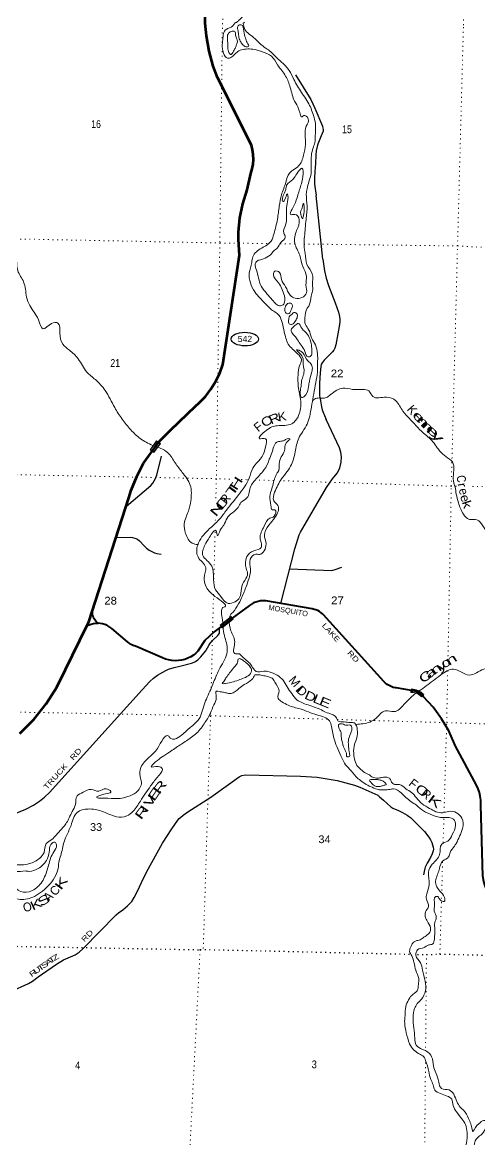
# Model space of a CAD drawing. Header units: feet. Extents: x -489137 to -242534, y 368785 to 558127.
# Drawn here: x -285051 to -274691, y 482022 to 507338 of the extents above; entities that cross this region are included whole.
import ezdxf
from ezdxf.enums import TextEntityAlignment as Align

# ---------------------------------------------------------------- set-up
doc = ezdxf.new("R2010")
doc.units = ezdxf.units.FT
doc.header["$LTSCALE"] = 70
doc.header["$PDMODE"] = 32
doc.header["$PDSIZE"] = 35
doc.linetypes.add('DOTTED', pattern=[1.5, 0.3, -1.2])
for name, color, linetype, lineweight in [('17', 7, 'Continuous', 25), ('23', 7, 'Continuous', 70), ('26', 7, 'Continuous', 40), ('27', 7, 'Continuous', 13), ('29', 7, 'Continuous', 25), ('39', 7, 'Continuous', 13), ('59', 7, 'Continuous', 13), ('6', 7, 'DOTTED', 25), ('61', 7, 'Continuous', 13), ('7', 7, 'DOTTED', 13)]:
    doc.layers.add(name, color=color, linetype=linetype, lineweight=lineweight)
doc.layers.add('30', color=7, linetype='Continuous')
doc.layers.add('41', color=7, linetype='Continuous')

msp = doc.modelspace()

# ---------------------------------------------------------------- linework, layer by layer
at = {"layer": '17'}
msp.add_ellipse((-280011.22, 500162.56), major_axis=(-309.24, 1), ratio=0.500121, dxfattribs=at)
at = {"layer": '23'}
for points in [[(-280907.1, 507320.19), (-280917.88, 508950.2)], [(-283587.64, 493662.95), (-283543.53, 493752.9), (-282635.95, 496564.26), (-282582.52, 496740.67), (-282460.11, 497051.3), (-282305.91, 497347.43), (-281965.38, 497820.46), (-281920.85, 497870.64), (-281683.95, 498105.91), (-281130.37, 498640.33), (-281048.11, 498713.98), (-280905.11, 498864.3), (-280778.61, 499028.75), (-280670, 499205.52), (-280580.45, 499392.67), (-280510.96, 499588.16), (-280132.34, 502062.88), (-280154.69, 502419.5), (-280151.93, 502584.31), (-280120.8, 502909.19), (-280055.88, 503229.04), (-279957.88, 503540.35), (-279872.71, 503914.89), (-279872.6, 503915.23), (-279843.03, 504018.97), (-279824.48, 504125.24), (-279817.13, 504232.86), (-279821.07, 504340.67), (-279836.26, 504447.47), (-279862.53, 504552.09), (-280628.63, 506086.26), (-280727.32, 506344.76), (-280821.86, 506684.69), (-280880.35, 507032.63), (-280907.1, 507320.19)], [(-285108.35, 491222.87), (-284793.1, 491543.7), (-284513.12, 491895.72), (-284271.47, 492275.08), (-284070.79, 492677.62), (-283587.64, 493662.95)]]:
    msp.add_lwpolyline(points, dxfattribs=at)
at = {"layer": '26'}
for points in [[(-275979.1, 492080.57), (-276039.91, 492132.27), (-276067.27, 492148.93), (-276095.83, 492163.62), (-276130.33, 492175.92), (-276160.87, 492184.25), (-276236.62, 492198.54), (-276585.49, 492256.57), (-276600.06, 492259.09), (-276648.93, 492271), (-276696.29, 492287.95), (-276741.62, 492309.77), (-276784.43, 492336.19), (-276824.23, 492366.95), (-276860.6, 492401.7), (-278228.56, 493911.49), (-278249.3, 493932.85), (-278282.75, 493961.74), (-278319.04, 493986.98), (-278357.77, 494008.29), (-278398.51, 494025.43), (-278440.82, 494038.22), (-278484.24, 494046.51), (-279535.18, 494229.02), (-279550.15, 494230.52), (-279604.11, 494232.27), (-279657.96, 494228.37), (-279711.11, 494218.86), (-279762.97, 494203.85), (-279812.98, 494183.5), (-279860.59, 494158.04), (-279905.28, 494127.73), (-280294.64, 493838.47)], [(-283335.47, 493724.26), (-283357.82, 493742.42), (-283358.99, 493743.37), (-283382.79, 493767.25), (-283403.96, 493793.48), (-283422.27, 493821.79), (-283437.53, 493851.85), (-283449.56, 493883.34), (-283458.23, 493915.92), (-283463.45, 493949.23), (-283465.16, 493982.89), (-283465.09, 493989.28)], [(-283587.64, 493662.95), (-283558.9, 493676.65), (-283537.29, 493686.95), (-283488.61, 493704.17), (-283438.4, 493716.21), (-283387.21, 493722.94), (-283335.59, 493724.27), (-283335.47, 493724.26)], [(-280294.64, 493838.47), (-280585.54, 493622.35), (-280707.23, 493525.39), (-280915.44, 493329.98), (-281074.44, 493088.56), (-281117, 493047.97), (-281174.89, 493002.34), (-281237.22, 492963), (-281303.33, 492930.4), (-281372.49, 492904.89), (-281443.93, 492886.74), (-281516.87, 492876.17), (-281590.53, 492873.27), (-281664.08, 492878.09), (-281736.72, 492890.57), (-281807.67, 492910.58), (-281876.13, 492937.89), (-282490.78, 493201.01), (-282515.96, 493211.79), (-282540.78, 493221.05), (-282569.03, 493233.12), (-282604.51, 493252.9), (-282637.73, 493276.29), (-282668.33, 493303.01), (-283023.43, 493602.06), (-283048.23, 493622.42), (-283090.78, 493651.68), (-283136.15, 493676.33), (-283183.85, 493696.1), (-283233.35, 493710.78), (-283284.12, 493720.21), (-283335.47, 493724.26)], [(-273711.41, 485717.52), (-273776.76, 485824.55), (-273939.99, 486117.44), (-274529.84, 487670.07), (-274531.95, 487675.37), (-274585.18, 487833.24), (-274621.61, 487995.81), (-274664.58, 489601.41), (-274663.14, 489630.09), (-274664.85, 489717.83), (-274675.72, 489804.9), (-274695.64, 489890.36), (-274724.37, 489973.27), (-274761.62, 490052.72), (-275242.84, 490949.41), (-275258.66, 490990.84), (-275390.99, 491283.67), (-275553.19, 491561.06), (-275743.51, 491819.98), (-275959.84, 492057.58), (-275979.1, 492080.57)]]:
    msp.add_lwpolyline(points, dxfattribs=at)
at = {"layer": '29'}
for p, q in [((-278246.59, 501975.68), (-278395.12, 503416.83)), ((-277863.09, 497697.74), (-278164.86, 498336.86)), ((-278750.54, 495788.44), (-278160.13, 496795.58)), ((-279194.08, 494170.23), (-278878.3, 495406.73)), ((-278995.43, 494956.58), (-278042.35, 494919.24)), ((-284436.16, 489890.99), (-282338.97, 492213.32)), ((-288103.18, 488227.78), (-284974.19, 489510.02))]:
    msp.add_line(p, q, dxfattribs=at)
for points in [[(-278860.88, 506145.28), (-278517.94, 505593.65), (-278421.44, 505391.77), (-278254.76, 504988), (-278241.6, 504944.12), (-278237.21, 504909), (-278239.41, 504876.09), (-278281.08, 504764.18), (-278360.03, 504575.46), (-278373.19, 504527.18), (-278392.94, 504430.64), (-278403.9, 504338.47), (-278408.28, 504136.58), (-278425.83, 503956.65), (-278434.61, 503809.64), (-278434.6, 503732.82), (-278432.41, 503673.59), (-278395.12, 503416.83)], [(-278246.59, 501975.68), (-278202.13, 501705.23), (-278167.04, 501538.47), (-278114.4, 501376.08), (-277965.26, 500981.09), (-277890.69, 500770.43), (-277866.57, 500673.89), (-277859.99, 500603.66), (-277862.19, 500548.82), (-277873.15, 500450.05), (-277952.1, 500033.12), (-277974.04, 499956.33), (-277993.78, 499912.44), (-278026.67, 499870.73), (-278158.26, 499734.68), (-278210.9, 499682.02)], [(-278210.9, 499682.02), (-278256.97, 499627.16), (-278278.9, 499587.66), (-278292.06, 499543.77), (-278305.22, 499398.94), (-278322.77, 499164.15), (-278322.77, 499028.09), (-278316.19, 498874.49), (-278307.41, 498815.24), (-278298.64, 498760.38), (-278271.22, 498623.23), (-278255.87, 498560.69), (-278241.62, 498519), (-278164.86, 498336.86)], [(-282692.62, 496379.32), (-282141.18, 496841.38), (-282092.93, 496896.24), (-282062.22, 496946.71), (-282031.51, 497003.77), (-282003, 497078.38), (-281895.53, 497510.68)], [(-278160.13, 496795.58), (-278026.68, 496995), (-277921.4, 497126.66), (-277881.93, 497192.49), (-277855.61, 497245.16), (-277824.9, 497372.43), (-277820.51, 497490.93), (-277833.67, 497596.26), (-277863.09, 497697.74)], [(-278878.3, 495406.73), (-278807.46, 495625.68), (-278776.76, 495726.62), (-278750.54, 495788.44)], [(-282929.44, 495663.12), (-282608.35, 495671.76), (-282555.71, 495667.37), (-282503.07, 495652.01), (-282439.47, 495625.68), (-282395.6, 495590.57), (-282290.33, 495474.26), (-282235.49, 495423.79), (-282174.08, 495382.1), (-282101.71, 495342.6), (-282053.46, 495320.65), (-282003.01, 495305.29), (-281908.7, 495292.13)], [(-278042.35, 494919.24), (-277960.87, 494941.03), (-277816.12, 494993.69)], [(-282338.97, 492213.32), (-282162.02, 492400.98), (-282076.48, 492479.98), (-281990.95, 492543.61), (-281870.32, 492616.03), (-281797.94, 492655.53), (-281743.11, 492679.67), (-281613.71, 492721.36), (-281486.5, 492754.28), (-281218.92, 492817.92), (-281161.89, 492837.67), (-281124.61, 492853.03), (-281078.55, 492892.53), (-281008.37, 492962.75), (-280938.18, 493043.94), (-280896.5, 493094.41), (-280883.34, 493116.35), (-280828.52, 493219.5), (-280804.38, 493258.99), (-280780.25, 493289.71), (-280745.18, 493329.22), (-280624.55, 493445.52), (-280596.02, 493478.43), (-280586.15, 493500.38), (-280582.86, 493522.32), (-280585.32, 493623.11)], [(-281303.27, 489447.07), (-280782.44, 489781.87), (-280142.17, 490241.92), (-280076.23, 490272.53), (-279993.02, 490285.81), (-278750.67, 490260.14)], [(-278750.67, 490260.14), (-278374.34, 490233.14), (-278102.37, 490193.64), (-277922.52, 490158.53), (-277523.33, 490053.19), (-277402.7, 490009.3), (-277268.9, 489947.85), (-277001.31, 489824.96), (-276957.45, 489792.04), (-276869.71, 489715.24), (-276703.02, 489561.62), (-276661.35, 489533.09), (-276531.94, 489482.62), (-276439.82, 489438.72), (-276330.15, 489375.08), (-276299.44, 489353.14), (-276259.96, 489320.22), (-275944.12, 489004.22), (-275838.85, 488872.55), (-275801.56, 488813.3), (-275773.04, 488754.04), (-275742.34, 488648.71), (-275737.95, 488602.62), (-275742.34, 488569.7), (-275764.27, 488497.29), (-275803.75, 488411.7), (-275878.32, 488284.42)], [(-284974.19, 489510.02), (-284800.5, 489603.08), (-284660.13, 489693.05), (-284546.08, 489783.03), (-284436.16, 489890.99)], [(-282442.99, 487652.4), (-282348.68, 487852.09), (-282239.01, 488080.32), (-281879.31, 488738.68), (-281664.36, 489063.46), (-281528.37, 489260.97), (-281497.65, 489296.08), (-281469.14, 489322.42), (-281405.54, 489375.08), (-281303.27, 489447.07)], [(-275878.32, 488284.42), (-275922.19, 488196.64), (-275933.16, 488163.72), (-275946.32, 488100.08), (-275959.48, 488021.08)], [(-285311.88, 485378.88), (-284908.3, 485563.22), (-284820.57, 485615.89), (-284688.97, 485712.45), (-284276.62, 486002.12), (-284118.7, 486098.68), (-283855.5, 486212.8), (-283763.38, 486269.86), (-283674.94, 486351.8), (-282925.52, 487116.94), (-282870.69, 487160.83), (-282776.38, 487231.05), (-282668.9, 487323.22), (-282631.62, 487358.34), (-282572.4, 487421.98), (-282519.76, 487507.56), (-282442.99, 487652.4)]]:
    msp.add_lwpolyline(points, dxfattribs=at)
at = {"layer": '39'}
for points in [[(-280196.31, 507338.27), (-280151.25, 507377.99), (-280056.46, 507475.85), (-280028.59, 507517.38), (-279959.96, 507676.92), (-279897.69, 507828.58), (-279858.24, 507910.19), (-279746.24, 507979.09), (-279654.34, 508052.76), (-279596.58, 508135.75), (-279526.38, 508226.39), (-279437.49, 508385.2), (-279430.52, 508465.95), (-279518.51, 508388.09), (-279654.04, 508285.6), (-279686.8, 508333.34), (-279561.94, 508533.39), (-279428.18, 508755.41), (-279415.6, 508935.16), (-279470.71, 508981.67), (-279542.44, 509073.32), (-279603.53, 509178.76), (-279615.81, 509231.84), (-279669.31, 509322.83), (-279821.11, 509443.65), (-279898.77, 509539.56), (-279993.67, 509775.79), (-280047.63, 510022.71), (-280038.62, 510328.13), (-279995.06, 510579.68), (-279911.87, 510805.51), (-279714.51, 511047.53), (-279565.01, 511200.14), (-279390.76, 511364.01), (-279174.04, 511524.35), (-279052.77, 511625.32), (-278968.75, 511705.34), (-278908.97, 511788.25), (-278845.92, 511905.47), (-278776.6, 511971.84), (-278707.22, 511983.55), (-278717.37, 511927.21), (-278772.73, 511854.27), (-278838.52, 511773.6), (-278827.97, 511728.68), (-278729.49, 511816.28), (-278600.82, 511953.43), (-278471.3, 512058.16), (-278356.24, 512155.3), (-278228.03, 512223.63), (-278128.25, 512290.94), (-278157.54, 512322.35), (-278337.99, 512436.09), (-278437.78, 512536.84), (-278504.83, 512589.85), (-278582.72, 512622.99), (-278625.62, 512614.4), (-278610.7, 512690.81), (-278554.38, 512790.04), (-278507.74, 512958.46), (-278483.37, 513127.67), (-278429.65, 513267.49), (-278356.77, 513376.26), (-278305.05, 513572.85), (-278247.15, 513659.88), (-278153.02, 513682.85), (-278056.22, 513723.94), (-277981.11, 513782.01), (-277901.13, 513918.87), (-277922.64, 514053.27), (-277958.86, 514117.33), (-277968.8, 514235.12), (-277858.02, 514551.09), (-277699.51, 514784.37), (-277460.48, 515057.3), (-277293.33, 515193.08), (-277144.13, 515280.91), (-277001.02, 515368.95), (-276851.24, 515472.95), (-276722.08, 515567.57), (-276622.74, 515622.75), (-276600.28, 515514.63), (-276491.26, 515500.63), (-276361.69, 515550.68), (-276277.31, 515640.81), (-276223.64, 515835.31), (-276205.35, 516004.74), (-276174.94, 516285.1), (-276165.91, 516479.15), (-276169.04, 516616.95), (-276133.51, 516870.81), (-276052.72, 517029.91), (-275954.44, 517168.15), (-275844.88, 517281.68), (-275810.84, 517381.71), (-275749.6, 517505.06), (-275673.89, 517636)], [(-292600.09, 507472.28), (-292800.05, 507245.09), (-292936.6, 507013.3), (-293123.56, 506786.65), (-293279.74, 506399.48), (-293499.76, 506050.1), (-293558.42, 505776.16), (-293600.01, 505633.39), (-293218.92, 505321.64), (-292933.42, 505254.78), (-292641.53, 505293.01), (-292261.92, 505276.73), (-291685.86, 505369.53), (-291052.22, 505325.52), (-290649.87, 505241.97), (-290396.93, 505345.79), (-290121.91, 505171.91), (-289895.6, 504897.9), (-289532.94, 504756.53), (-289112.37, 504583.55), (-288575.16, 504474.84), (-288104.5, 504644.79), (-287707.12, 504609.91), (-287213.99, 504609.4), (-286552.13, 504742.85), (-286277.15, 504566.94), (-286044.64, 504298.87), (-285789.22, 503880.56), (-285834.28, 503582.05), (-285830.91, 503280.47), (-285700.63, 502959.97), (-285538.92, 502689.37), (-285437.65, 502337.12), (-285233.87, 502140.49), (-285154.46, 501713.83), (-285020.76, 501455.98), (-284953.61, 501114.58), (-284883.15, 500920.83), (-284688.23, 500598.93), (-284579.62, 500394.23), (-284388.9, 500517.6), (-284243.23, 500524.58), (-284197.74, 500298.99), (-284134.65, 500046.71), (-283986.12, 499909.95), (-283786.33, 499715.43), (-283588.89, 499415.74), (-283396.69, 499243.64), (-283173.84, 498996.01), (-282958.09, 498610.93), (-282792.12, 498350.37), (-282593.46, 498105.28), (-282381.55, 497910.5), (-282096.15, 497748.54), (-282089.55, 497745.42)], [(-280196.31, 507338.27), (-280207.79, 507334.68), (-280216.49, 507331.91), (-280226.77, 507327.95), (-280239.43, 507321.23), (-280244.57, 507315.3), (-280246.15, 507312.14)], [(-280019.01, 507339.85), (-280026.69, 507332.7), (-280035, 507328.35), (-280041.72, 507324), (-280046.46, 507318.46), (-280046.78, 507309.86)], [(-280518.77, 494078.23), (-280463.82, 494095.25), (-280686.9, 494332.77), (-280903.56, 494586.34), (-280934.34, 494746.86), (-280896.64, 494986.85), (-281071.2, 495225.34), (-281077.31, 495494.61), (-280843.38, 495833.56), (-280620.47, 496041.23), (-280460.45, 496238.11), (-280154.59, 496630.15), (-279911.64, 497011.41), (-279829.72, 497240.33), (-279615.69, 497502.82), (-279544.2, 497717.8), (-279542.06, 497903.92), (-279679.47, 497904.86), (-279529.83, 498089.82), (-279274.78, 498197.64), (-278944.33, 498243.13), (-278792.62, 498430.07), (-278744.94, 498754.83), (-278800.12, 499089.91), (-278804.3, 499355.08), (-278773.52, 499556.77), (-278728.12, 499689.35), (-278813.98, 499826.77), (-279025.3, 500047.85), (-279116.13, 500325.01), (-279165.93, 500538.55), (-279237.11, 500699.95), (-279429.9, 500845.75), (-279548.44, 500967.7), (-279785.08, 501231.81), (-279908.92, 501659.42), (-279855.16, 501895.02), (-279829.95, 502028.03), (-279627.51, 502224), (-279413.76, 502383.29), (-279353.63, 502541.86), (-279271.35, 502878.01), (-279230.37, 503174.59), (-279180.23, 503428.48), (-279078.79, 503717.68), (-279001.55, 503918.37), (-278921.09, 503991.5), (-278791.66, 504085.84), (-278681.19, 504326.29), (-278639.36, 504570.23), (-278644.63, 504786.86), (-278618.03, 504982.57), (-278573.75, 505155.64), (-278677.3, 505224.65), (-278708.28, 505194.97), (-278783.45, 505358.47), (-278882.24, 505550.81), (-278982.35, 505864.6), (-279085.84, 506117.75), (-279268.02, 506376.64), (-279405.18, 506569.81), (-279631.15, 506677.88), (-279830.11, 506728.71), (-279977.53, 506733.92), (-280119.61, 506706.63), (-280306.92, 506554.85), (-280402.59, 506524.54), (-280497.03, 506639.89), (-280521.02, 506832.65), (-280505.51, 506984.08), (-280497.24, 507083.05), (-280434.47, 507178.83), (-280287.35, 507250.53), (-280246.15, 507312.14)], [(-280194.73, 506963.21), (-280177.68, 506912.26), (-280197.57, 506835.79), (-280223.35, 506767.55), (-280267.67, 506683.51), (-280336, 506610.12), (-280369.44, 506651.31), (-280397.22, 506765.22), (-280398.68, 506880.6), (-280404.96, 506961.67), (-280390.4, 507070.63), (-280316.27, 507131.76), (-280239.51, 507130.11), (-280219.14, 507046.7), (-280192.72, 506962.28)], [(-280046.78, 507309.86), (-280032.72, 507249.09), (-279994.44, 507153.15), (-279883.57, 507049.59), (-279746.67, 506935.34), (-279552.45, 506763.2), (-279452.88, 506696.3), (-279334.16, 506582.45), (-279169.79, 506431.18), (-279008.11, 506249.63), (-278899.28, 506040.68), (-278727, 505750.17), (-278542.78, 505456.48), (-278483.31, 505313.55), (-278406.55, 504949.69), (-278414.52, 504773.81), (-278426.26, 504610.16), (-278465.29, 504491.61), (-278503.37, 504324.48), (-278509.55, 504138.44), (-278510.43, 503917.9), (-278557.14, 503726.67), (-278601.11, 503567.76), (-278617.96, 503446.71), (-278599.77, 503175.16), (-278624.82, 502868.12), (-278657.68, 502482.33), (-278668.26, 502280.21), (-278641.93, 502101.57), (-278603, 501853.86), (-278484.51, 501638.83), (-278475.83, 501393.8), (-278477.02, 501250.15), (-278509.99, 501131.47), (-278552.93, 500928.02), (-278596.89, 500860.17), (-278650.38, 500636.71), (-278639.4, 500494.82), (-278559.42, 500365.62), (-278498.71, 500188.26), (-278413.3, 500030.61), (-278363.31, 499825.15), (-278360.82, 499665.24), (-278366.51, 499410.39), (-278404.03, 499178.5), (-278448.23, 498918.41), (-278491.81, 498686.65), (-278531.21, 498460.86), (-278581.69, 498281.85), (-278670.42, 498109.74), (-278768.93, 497952), (-278862.66, 497646.45), (-278952.8, 497320.58), (-279051.31, 497162.84), (-279176.36, 496993.54), (-279334.73, 496689.37), (-279355.14, 496499.6), (-279262.49, 496394.4), (-279329.33, 496116.59), (-279464.52, 495945.48), (-279568.56, 495721.09), (-279530.61, 495519.94), (-279679.41, 495282.35), (-279764.21, 495286.2), (-279888.04, 495171.51), (-279885.01, 494944.8), (-279915.79, 494743.11), (-279987.15, 494534.2), (-280098.29, 494263.42), (-280153.17, 494159.38), (-280284.72, 493969.98), (-280353.68, 493876.73), (-280364.65, 493805.41)], [(-280148.69, 507023.55), (-280154.12, 507092.86), (-280174.04, 507196.49), (-280160.48, 507260.95), (-280095.34, 507281.8), (-280033.85, 507138.83), (-279996.88, 506984.24), (-279954.79, 506878.11), (-279926.43, 506790.49), (-279985.19, 506783.66), (-280060.78, 506837.9), (-280115.68, 506913.96), (-280148.78, 507023.86)], [(-279035.12, 503684.14), (-278894.76, 503812.86), (-278806.98, 503942.5), (-278716.06, 504031.6), (-278694.09, 503838.89), (-278771.25, 503551.19), (-278845.45, 503305.92), (-278938.8, 503107.6), (-278973.97, 502980.87), (-278874.8, 502986.83), (-278778.48, 502865.36), (-278836.42, 502623.79), (-278879.24, 502335.35), (-278766.11, 502061.75), (-278697.05, 501805.3), (-278613, 501586.97), (-278625.55, 501386.91), (-278611.3, 501210.55), (-278716.81, 501101.53), (-278868.72, 501086.6), (-278986.37, 501157.93), (-279087.22, 501348.3), (-279180.62, 501510.17), (-279225.53, 501671), (-279329.99, 501699.55), (-279361.92, 501627.4), (-279246.93, 501436.73), (-279171.17, 501299.52), (-279114.14, 501138.43), (-279130.37, 500954.64), (-279200, 500913.64), (-279388.93, 501051.27), (-279509.18, 501187.42), (-279640.64, 501364.27), (-279747.84, 501722.73), (-279774.98, 501864.96), (-279745.48, 501918.96), (-279682.09, 501951.99), (-279590.55, 501978.35), (-279437.01, 502066.1), (-279353.99, 502163.46)], [(-279163.6, 503306.08), (-279156.29, 503354.32), (-279141.47, 503411.49), (-279109.7, 503478.19), (-279085.35, 503548.07), (-279073.71, 503606.3), (-279063.12, 503649.71), (-279035.12, 503684.14)], [(-279355.3, 502160.08), (-279279.87, 502224.59), (-279188, 502356.17), (-279094.44, 502473.54), (-279126.88, 502559.23), (-279079.58, 502776.75), (-279065.15, 502970.7), (-279060.31, 503187.11), (-279031.83, 503376.71), (-279046.27, 503453.92), (-279145.24, 503275.96), (-279163.6, 503306.08)], [(-278750.4, 503036.76), (-278728.85, 503097), (-278709.72, 503139.08), (-278681.33, 503233.58), (-278664.96, 503152.28), (-278672.2, 503008.77), (-278688.11, 502930.19), (-278705.17, 502890.09), (-278733.98, 502957.49), (-278751.05, 503035.44)], [(-279096.44, 500880.18), (-279041.21, 500964.85), (-278986.35, 500977.84), (-278934.64, 500940.3), (-278946.5, 500861.64), (-278974.39, 500789.39), (-279009.86, 500739.57), (-279074.28, 500751.07), (-279103, 500822.52), (-279095.58, 500883.06)], [(-278941.45, 500725.95), (-278881.96, 500765.14), (-278828.19, 500729.58), (-278828.06, 500644.59), (-278878.67, 500550.57), (-278954.77, 500491.51), (-279014.69, 500523.15), (-279016.79, 500610.21), (-279007.49, 500664.64), (-278972.29, 500702.33), (-278941.45, 500725.95)], [(-278905.48, 500435.81), (-278897.04, 500451.81), (-278874.37, 500471.56), (-278800.6, 500516.51), (-278722.19, 500407.57), (-278647.14, 500329.06), (-278551.05, 500197.48), (-278502.41, 500022.41), (-278493.67, 499870.46), (-278513.89, 499779.83), (-278579.03, 499758.98), (-278653.04, 499884.01), (-278732.84, 500021.31), (-278818.97, 500146.6), (-278879.79, 500228.85), (-278948.77, 500307.23), (-278959.31, 500378.29), (-278941.28, 500410.92), (-278904.73, 500436.8)], [(-278529.44, 499626.38), (-278483.03, 499532.3), (-278495.66, 499419.25), (-278546.96, 499203.84), (-278567.76, 499086.92), (-278626.46, 498902.02), (-278722.94, 498835.3), (-278754.34, 498967.51), (-278737.45, 499090.58), (-278715.74, 499247.95), (-278676.63, 499370.54), (-278673.74, 499499.98), (-278691.68, 499601.55), (-278701.71, 499753.51), (-278829.86, 499920.65), (-278761.85, 499898.5), (-278698.29, 499848.56), (-278581.1, 499665.94), (-278524.82, 499621.19)], [(-278478.39, 498764.01), (-278381.67, 498821.87), (-278266.43, 498823.43), (-278165.11, 498835.41), (-278066.57, 498904.11), (-277922.85, 499004.22), (-277788.53, 499045.84), (-277574.81, 499023.02), (-277334.37, 499019.86), (-277201.72, 498986.65), (-277109.53, 498861.22), (-276804.67, 498846.56), (-276592.3, 498763.06), (-276429.86, 498524.83), (-276279.95, 498359.71), (-276090.49, 498155.3), (-275926.16, 498002.01), (-275805.23, 497896.2), (-275598.9, 497632.74), (-275458.41, 497498.18), (-275309.52, 497377.61), (-275275.42, 497184.64), (-275289.81, 496992.71), (-275249.48, 496807.7), (-275220.68, 496649.24), (-275170.52, 496451.88), (-275059, 496196.53), (-274924.25, 496076.26), (-274752.72, 496064.47), (-274604.68, 495905.46), (-274456.16, 495768.71), (-274329.16, 495753.83), (-274238.96, 495539.41), (-274136.45, 495332.82), (-274065.72, 495151.2), (-273968.1, 494997.33), (-273889.15, 494912.67), (-273751.93, 494812.58), (-273674.41, 494754.25), (-273601.26, 494656.81)], [(-282094.98, 497747.98), (-281760.16, 497589.53), (-281587.53, 497355.12), (-281426.62, 497139.18), (-281249.07, 496854.08), (-281234.8, 496497.63), (-281286.45, 496266.04), (-281381.79, 495978.73), (-281352.37, 495757.53), (-281205.65, 495539.87), (-281081.13, 495504.81)], [(-279286.37, 497118.6), (-279318.57, 497051.24), (-279359.97, 496916.55), (-279399.63, 496769.69), (-279441.9, 496596.58), (-279420.2, 496391.73), (-279385.96, 496295.89), (-279331.5, 496290.67), (-279344.81, 496147.28), (-279444.88, 496100.87), (-279574.24, 495919.52), (-279664.15, 495654.39), (-279641.87, 495554.11), (-279641.87, 495437.11), (-279809, 495362.04), (-279963.49, 495231.82), (-279995.43, 495068.6), (-279970.09, 494936.52), (-279948.6, 494812.62), (-280038.99, 494656.73), (-280088.7, 494512.11), (-280127.65, 494306.55), (-280232.43, 494211.42), (-280387.41, 494168.48), (-280551.65, 494325.81), (-280673.55, 494478.18), (-280718.86, 494711.86), (-280760.62, 495014.27), (-280868.83, 495146.11), (-280963.41, 495255.4), (-280915.7, 495491.12), (-280810.54, 495675.02), (-280659.78, 495819.49), (-280629.98, 495705.53), (-280568.51, 495833.71), (-280487.2, 495945.27), (-280412.88, 496105.55), (-280164.96, 496347.08), (-280097.83, 496456.93), (-279962.06, 496563.27), (-279877.36, 496826.53), (-279804.22, 496934.23), (-279603.03, 497164.62), (-279485.61, 497354.32), (-279446.77, 497464.78), (-279384.62, 497623.3), (-279360.36, 497713.84), (-279289.2, 497823.6), (-279195.68, 497847.89), (-279120.53, 497864.48), (-279050.99, 497901.43), (-278994.38, 497902.23), (-279069.09, 497814.8), (-279109.57, 497631.53), (-279189.49, 497491.61), (-279229.28, 497338.68), (-279263.92, 497145.17), (-279286.73, 497119.35)], [(-280505.29, 493637.64), (-280521.86, 493849.63), (-280540.87, 493993.72), (-280518.77, 494078.23)], [(-280364.65, 493805.41), (-280328.37, 493554.07), (-280238.93, 493305.27), (-280240.8, 493040.23), (-280132.14, 493030.29)], [(-289273.63, 485501), (-288960.67, 485668.28), (-288894.38, 485559.6), (-288768.77, 485573.08), (-288623.03, 485764.2), (-288603.93, 485895.32), (-288743.08, 485999.5), (-288787.14, 486198.75), (-288858.04, 486463.34), (-288859.2, 486501.81), (-288801.93, 486713.05), (-288716.39, 486923.68), (-288589.72, 487165.8), (-288435.09, 487302.09), (-288249.94, 487447.84), (-288050.79, 487496.16), (-287896.76, 487606.15), (-287699.89, 487733.44), (-287601.05, 487634.18), (-287739.65, 487491.47), (-287635.88, 487341.51), (-287393.28, 487344.38), (-287101.21, 487390.69), (-286886.71, 487493.32), (-286710.26, 487701.98), (-286542.25, 487894.65), (-286289.31, 487998.46), (-286094.4, 487947.72), (-285871.07, 487902.43), (-285677.27, 487892.19), (-285546.15, 487881.26), (-285435.74, 488028.63), (-285332.11, 488143.76), (-285329.83, 488064.79), (-285460.85, 487899.66), (-285485.51, 487790.92), (-285269.81, 487766.04), (-285144.53, 487674.3), (-284896.68, 487640.63), (-284652.54, 487803.32), (-284500.64, 488089.41), (-284456.76, 488244.27), (-284338.88, 488545.26), (-284278.79, 488701.8), (-284315.77, 488765.33), (-284403.9, 488710.57), (-284440.11, 488537.33), (-284507.02, 488346.54), (-284688.9, 488166.31), (-284894.47, 488101.95), (-284989.28, 488110.06), (-285213.97, 488094.67), (-285290.19, 488120.59), (-285247.62, 488216.81), (-285075.05, 488251.53), (-284890.59, 488275.89), (-284655.38, 488400.32), (-284559.52, 488529.79), (-284508.5, 488733.06), (-284383.19, 488823.44), (-284279.8, 488928.46), (-284118.16, 489107.1), (-283988.22, 489314.74), (-283920.32, 489458.97), (-283848.07, 489617.28), (-283809.4, 489810.7), (-283672.15, 489892.73), (-283490.82, 489957.62), (-283317.91, 489917.47), (-283154.94, 489974.66), (-283049.19, 489913.7), (-283293.72, 489823.87), (-283361.24, 489786.88), (-283115.33, 489757.29), (-282836.51, 489753.3), (-282657.7, 489795.99), (-282471.7, 489889.11), (-282353.43, 490117.24), (-282380.8, 490249.36), (-282364.11, 490453.38), (-282168.76, 490694.02), (-281990.69, 490884.44), (-281735.81, 491166.29), (-281686.57, 491108.57), (-281518.22, 491135.29), (-281266.93, 491346.39), (-281075.13, 491518.3), (-280931.84, 491871.36), (-280784.5, 492224.32), (-280652.03, 492545.23), (-280569.36, 492717.48), (-280409.77, 493076.25), (-280461.13, 493401.12), (-280501.42, 493588.16), (-280505.29, 493637.64)], [(-276061.93, 492188.23), (-275899.74, 492305.18), (-275572.9, 492551.07), (-275282.97, 492682.42), (-274926.19, 492549.27), (-274599.81, 492683.88), (-274282.02, 492705.36), (-274040.54, 492748.72), (-273967.4, 492856.41), (-273988.88, 492980.31), (-273870, 493054.65), (-273933.23, 493209.8), (-273707.45, 493364.79), (-273615.19, 493473.01)], [(-280462.24, 492446.04), (-280414.11, 492519.87), (-280337.06, 492621.41), (-280231.1, 492750.65), (-280176.59, 492838.51), (-280148.52, 492918.85), (-280066.29, 492890.77), (-279974.85, 492822.02), (-279915.56, 492762.06), (-279858.96, 492671.81), (-279905.98, 492557.48), (-280028.9, 492483.23), (-280157.34, 492433.39), (-280305.94, 492386.01), (-280445.96, 492360.7), (-280522.77, 492360.33), (-280489.45, 492404.13), (-280456.05, 492451.97)], [(-280132.14, 493030.29), (-280064.66, 492963.58), (-279953.7, 492864.06), (-279884.44, 492797.82), (-279815.99, 492695.16), (-279754.77, 492631.11), (-279582.83, 492637.52), (-279457.86, 492622.69), (-279279.69, 492546), (-279144.81, 492431.8), (-279053.16, 492282.1), (-278949.48, 492128.1), (-278829.28, 491989.93), (-278701.57, 491916.36), (-278372.66, 491802.02), (-278110.56, 491683.05), (-277932.98, 491580.07), (-277900.17, 491510.56), (-277759.21, 491487.29), (-277622.12, 491472.19), (-277529.33, 491464.12), (-277462.1, 491306.86), (-277472.04, 491133.05), (-277525.93, 490982.44), (-277544.54, 490782.51), (-277527.28, 490650.61), (-277469.93, 490503.68), (-277381.05, 490410.7), (-277271.8, 490325.38), (-277209.72, 490299.76), (-277134.22, 490241.48), (-276985.22, 490216), (-276896.02, 490228.25), (-276792.77, 490236.14), (-276722.83, 490200.23), (-276690.16, 490124.65), (-276614.53, 490072.44), (-276507.55, 490066.08), (-276360.09, 489971.84), (-276238.63, 489890.31), (-276122.1, 489768.41), (-275993.78, 489632.09), (-275824.32, 489527.26), (-275682.48, 489453.37), (-275535.46, 489429.97), (-275389.29, 489459.19), (-275212.1, 489429.07), (-275095.54, 489309.19), (-275078.64, 489070.05), (-275147.17, 488897.5), (-275223.64, 488731.2), (-275263.38, 488671.35), (-275359.51, 488529.75), (-275396.16, 488427.34), (-275521.41, 488338.98), (-275602.06, 488166.69), (-275637.05, 488048.06), (-275684.56, 487911.48), (-275677.26, 487785.86), (-275593.29, 487654.55), (-275489.43, 487508.64), (-275491.41, 487419.64), (-275547.89, 487424.91), (-275612.97, 487497.14), (-275640.53, 487530.11), (-275680.98, 487528.95), (-275713.41, 487343.49), (-275718.64, 487199.93), (-275673.32, 487057.3), (-275706.24, 486940.65), (-275703.79, 486778.71), (-275716.47, 486572.59), (-275759.59, 486452.1), (-275840.84, 486433.62), (-275959.5, 486369.4), (-276095.89, 486325.8), (-276135.09, 486199.16), (-276031.73, 486031), (-275984.88, 485866.09), (-275925.84, 485613.89), (-275918.69, 485391.15), (-276009.75, 485204.93), (-276102.96, 485103.73), (-276166.09, 484991.78), (-276196.82, 484792.11), (-276183.97, 484553.05), (-276158.86, 484319.81), (-276127.95, 484165.35), (-275986.64, 484067.2), (-275898.57, 484028.88), (-275778.14, 483900.82), (-275736.29, 483693.52), (-275681.18, 483536.52), (-275619.12, 483328.78), (-275555.71, 483181.72), (-275378.62, 483147.54), (-275273.63, 483052.2)], [(-279782.42, 492552.78), (-279849.79, 492449.02), (-280022.14, 492333.35), (-280147.4, 492244.99), (-280317.64, 492133.32), (-280402.44, 492137.17), (-280494.87, 492161.42), (-280591.57, 492175.65), (-280651.94, 492187.07), (-280659.05, 492049.62), (-280713.53, 491872.72), (-280794.63, 491680.21), (-280933.29, 491444.42), (-281027.17, 491312.89), (-281249.82, 491117.36), (-281473.44, 490968.39), (-281715.61, 490803.64), (-281881.72, 490695.92), (-282033.87, 490579.82), (-282133.41, 490466.62), (-281971.49, 490477.29), (-281883.55, 490432.9), (-281988.94, 490238.89), (-282145.05, 490035.86), (-282377.01, 489694.83), (-282543.9, 489461.68), (-282685.68, 489357.49), (-282920.51, 489340.29), (-283255.25, 489464.87), (-283561.36, 489513.97), (-283805.58, 489438.29), (-283947.57, 489143.89), (-284105.46, 488770.92), (-284181.14, 488458.9), (-284227.13, 488300.03), (-284237.96, 488176.83), (-284292.17, 488012.07), (-284593.17, 487656.34), (-284777.78, 487534.86), (-285100.65, 487466.95), (-285405.36, 487578.75), (-285635.91, 487662.63), (-285797.81, 487562.92), (-286163.46, 487479.75), (-286416.66, 487363.79), (-286910.17, 487257.07), (-287095.13, 487210.47), (-287320.09, 487182.94), (-287403.1, 487085.58), (-287355.55, 486861.96), (-287301.62, 486652.38), (-287264.78, 486491.72), (-287235.45, 486266.48), (-287262.94, 486121.37), (-287449.26, 486014.1), (-287727.87, 485937.14), (-287849.75, 485909.41), (-287993.13, 485914.53), (-288203.71, 485625.65), (-288399.61, 485360.75), (-288501.5, 485142.38), (-288611.97, 484810.88), (-288707.14, 484531.66), (-288826.66, 484337.95), (-289101.15, 484173.89), (-289417.39, 484041.08), (-289597.27, 484040.91), (-289760.67, 484054.56), (-290049.23, 484074.94), (-290233.92, 484040.48), (-290539.29, 483941.84), (-290646.38, 483762.03), (-290715.71, 483644.13), (-290788.05, 483481.78), (-290678.55, 483497.64)], [(-279782.42, 492552.78), (-279755.52, 492555.43), (-279637.04, 492545.95), (-279523.29, 492522.25), (-279430.83, 492494.86)], [(-277489.75, 490239.61), (-277641.56, 490420.37), (-277753.81, 490552.29), (-277813.82, 490670.95), (-277982.47, 491083.34), (-278048.51, 491384.25), (-278092.22, 491508.63), (-278376.14, 491646.28), (-278759.14, 491782.02), (-279028.12, 491864.71), (-279169.83, 491944.66), (-279255.03, 492021.37), (-279235.03, 492192.94), (-279333.67, 492391.35), (-279394.35, 492479.67), (-279430.83, 492494.86)], [(-277490.03, 491430.88), (-277337.73, 491445.82), (-277037.84, 491570.89), (-276825.84, 491742.36), (-276628.27, 491719.89), (-276408.46, 491879.06), (-276166.78, 492112.63), (-276061.93, 492188.23)], [(-277783.57, 490948.51), (-277792.77, 490980.1), (-277807.49, 491045.17), (-277823.77, 491130.51), (-277831.25, 491248.04), (-277883.27, 491362.48), (-277879.71, 491431.2), (-277776.59, 491433.02), (-277680.04, 491412.73), (-277617.32, 491415.43), (-277586.13, 491364.17), (-277594.09, 491279.35), (-277622.11, 491201.03), (-277665.72, 491058.3), (-277658.69, 490920.55), (-277641.74, 490774.49), (-277639.28, 490703.61), (-277694, 490696.7), (-277710.33, 490780.02), (-277735.28, 490839.24), (-277783.35, 490949.54)], [(-277489.75, 490239.61), (-277390.04, 490160.57), (-277259.88, 490067.91), (-277127.51, 490006.14), (-276968.67, 489950.99), (-276840.72, 489946.57), (-276727.78, 489957.04)], [(-276970.33, 490025.44), (-276997.55, 490026.06), (-277064.03, 490035.58), (-277113.72, 490073.08), (-277165.07, 490126.8), (-277186.48, 490163.68), (-277103.11, 490186.17), (-277004.17, 490182.01), (-276925.75, 490164.13), (-276865.73, 490136.53), (-276832.02, 490107.48), (-276808.55, 490072.57), (-276837.19, 490057), (-276904.31, 490038.21), (-276947, 490026.99), (-276973.31, 490025.53)], [(-276463.31, 489874.92), (-276645.11, 489969.89), (-276727.78, 489957.04)], [(-273807.37, 477968.54), (-273825.49, 478028.91), (-273880.87, 478173.77), (-273933.59, 478346.91), (-273971.11, 478477.22), (-273929.56, 478617.98), (-273924.74, 478743.33), (-274034.8, 478883.3), (-274144.54, 479037.44), (-274219.58, 479207.01), (-274270.2, 479293.09), (-274195.63, 479374.44), (-274152.74, 479484.81), (-274168.48, 479594.43), (-274231.59, 479664.59), (-274363.75, 479720.05), (-274524.41, 479766.01), (-274824.63, 479897.94), (-274975.28, 479939.63), (-275145.03, 480121.36), (-275230.71, 480266.88), (-275235.27, 480424.82), (-275161.32, 480568.92), (-275028.91, 480705.69), (-274909.53, 480802.27), (-274839.41, 480865.51), (-274783.42, 480929.05), (-274788.47, 481064.74), (-274810.23, 481176.5), (-274839.13, 481239.86), (-274841.58, 481039.58), (-274932.96, 480839.2), (-274968.69, 480868.3), (-274989.77, 481010.4), (-275007.25, 481223.25), (-275036.1, 481379.68), (-275084.68, 481647.84), (-275041.43, 481774.39), (-274991.18, 481943.28), (-274975.66, 482185.77), (-275010.11, 482362.56), (-275094.09, 482493.88), (-275217.88, 482652.36), (-275291.53, 482793.57), (-275324.64, 482939.98), (-275426.13, 483010.97), (-275576.46, 483066.82), (-275708.12, 483144.53), (-275743.89, 483262.67), (-275797.74, 483385.24), (-275842.2, 483566.29), (-275915.39, 483818.79), (-275938.37, 483875.95), (-276033.66, 483952.87), (-276180.98, 484053.18), (-276278.83, 484196.93), (-276352.1, 484445.38), (-276389.65, 484664.74), (-276381.86, 484832.52), (-276363.07, 485040.54), (-276303.16, 485188.99), (-276236.35, 485284.68), (-276108.53, 485397.27), (-276079.02, 485542.33), (-276072.09, 485671.68), (-276138.64, 485859.28), (-276179.06, 486040.25), (-276230.4, 486185.03), (-276276.58, 486289.22), (-276245.68, 486405.92), (-276207.78, 486473.91), (-276142.01, 486523.08), (-276038.31, 486551.19), (-275952.11, 486610.04), (-275855.53, 486680.81), (-275800.8, 486778.78), (-275853.89, 486935.74), (-275916, 487050.4), (-275917.11, 487181.95), (-275849.66, 487305.95), (-275896.51, 487470.87), (-275887.74, 487592.09), (-275832.45, 487805.4), (-275850.5, 488083.01), (-275763.62, 488263.26), (-275597.04, 488482.26), (-275549.33, 488717.98), (-275412.4, 488785.85), (-275310.03, 488935.41), (-275240.69, 489144.36), (-275280.04, 489282.81), (-275515.72, 489318.25), (-275758.98, 489376.1), (-275965.02, 489471.61), (-276119.84, 489598.38), (-276249.29, 489684.14), (-276463.31, 489874.92)], [(-275273.63, 483052.2), (-275206.58, 482886.85), (-275130.69, 482755.7), (-275057.43, 482687.35), (-274942.31, 482502.75), (-274894.51, 482380.3), (-274858.98, 482252.05), (-274849.82, 482209.36), (-274757.91, 482342.96), (-274698.29, 482388.21), (-274603.74, 482459.02), (-274530.13, 482406.85), (-274555.42, 482269.79), (-274665.73, 482126.48), (-274764.6, 482043.62), (-274809.46, 481935.31), (-274831.7, 481753.68), (-274840.12, 481557.57), (-274789.28, 481390.55), (-274719.4, 481261.56), (-274671.29, 481153.27), (-274642.71, 481075.76), (-274643.25, 481051.49), (-274654.76, 480897.95), (-274693.65, 480785.47), (-274738.82, 480754.07), (-274798.71, 480696.68), (-274836.88, 480616.56), (-274817.82, 480474.5), (-274787.9, 480275.55), (-274738.22, 480146.99), (-274658.02, 480027.9), (-274509.12, 479998.38), (-274348.86, 479934.22), (-274199.25, 479846.01), (-274114.32, 479757.16), (-274102.79, 479730.61), (-274027.93, 479552.95), (-274026.48, 479346.52), (-274031.34, 479219.14), (-273975.33, 479102.59), (-273904.91, 478997.87), (-273855.86, 478932.06), (-273819.82, 478826.06), (-273808.3, 478708.44)]]:
    msp.add_spline(points, degree=3, dxfattribs=at)
at = {"layer": '59'}
for points in [[(-281923.69, 497793.25), (-282072.4, 497592.29), (-282156.81, 497654.75), (-282008.1, 497855.71)], [(-282006.42, 497844.51), (-281934.88, 497791.57), (-282074.07, 497603.48), (-282145.61, 497656.42)]]:
    msp.add_lwpolyline(points, close=True, dxfattribs=at)
at = {"layer": '6'}
for points in [[(-287254.77, 486442.25), (-286340.92, 486411.1), (-286227.48, 486422.82), (-281023.33, 486324.78), (-281023.14, 486333.78), (-276249.96, 486224.38)], [(-276097.4, 486220.88), (-275896.22, 486216.27), (-275592.8, 486227.94), (-273705.63, 486184.67)]]:
    msp.add_lwpolyline(points, dxfattribs=at)
at = {"layer": '61'}
for p, q in [((-280572.32, 493682.34), (-280320.14, 493873.99)), ((-280320.14, 493873.99), (-280274.76, 493814.28)), ((-276242.51, 492160.9), (-276237.45, 492235.73)), ((-276233.98, 492168.31), (-276230, 492227.18)), ((-275964.27, 492106.74), (-276005.97, 492064.99)), ((-275952.93, 492106.78), (-276005.94, 492053.72))]:
    msp.add_line(p, q, dxfattribs=at)
msp.add_lwpolyline([(-280274.76, 493814.28), (-280526.94, 493622.63), (-280572.32, 493682.34)], dxfattribs=at)
msp.add_lwpolyline([(-280561.11, 493680.81), (-280321.66, 493862.78), (-280285.96, 493815.8), (-280525.41, 493633.83)], close=True, dxfattribs=at)
for radius, start, end in [(364.71, 44.79061, 86.45493), (439.71, 44.7906, 86.45492), (372.71, 46.00187, 85.24695), (431.71, 45.86853, 85.36779)]:
    msp.add_arc((-276264.87, 491796.88), radius, start, end, dxfattribs=at)
msp.add_point((-276233.98, 492168.31), dxfattribs=at)
at = {"layer": '7'}
for p, q in [((-280512.48, 507733.72), (-280512.48, 507315.18)), ((-279210.06, 502322.42), (-278878.36, 502318.27)), ((-279352.86, 496958.13), (-279769.23, 496970.36)), ((-273574.13, 496806.16), (-274926.11, 496823.13)), ((-280678.54, 496068.98), (-280680.98, 495969.64)), ((-280685.34, 495792.28), (-280713.38, 494651.7)), ((-280719.96, 494383.88), (-280772.53, 492245.39)), ((-275497.72, 489434.57), (-275482.41, 489951.08)), ((-275518.13, 488746.44), (-275501.45, 489309.05)), ((-275550.12, 487667.47), (-275530.14, 488341.53)), ((-275592.8, 486227.94), (-275555, 487503.02)), ((-275915.43, 484107.77), (-275896.22, 486216.27))]:
    msp.add_line(p, q, dxfattribs=at)
for points in [[(-274852.19, 517356.03), (-274910.34, 513002.43), (-275060.34, 507613.76), (-275058.72, 507253.14)], [(-280517.96, 507317.16), (-280576.87, 502339.57), (-280655.72, 496997.1), (-280667.39, 496522.57)], [(-275408.23, 492978.98), (-275333.92, 496827.73), (-275192.16, 502272.04), (-275058.72, 507253.14)], [(-303894.93, 502620.41), (-302263.38, 502602.74), (-297057.33, 502589.65), (-291353.1, 502440.37), (-286045.56, 502447.35), (-280576.87, 502339.57), (-279471.01, 502325.7)], [(-278670.79, 502315.67), (-275192.16, 502272.04), (-273507.63, 502177.66)], [(-280353.61, 496987.92), (-280655.72, 496997.1), (-285976.85, 497105.75), (-291472.34, 497189.83), (-297158.51, 497346.21), (-302384.06, 497287.48), (-303968, 497307.48)], [(-279932.8, 496975.17), (-279969.01, 496976.23), (-280171.12, 496982.36)], [(-275216.28, 496826.4), (-275333.92, 496827.73), (-279191.4, 496953.39), (-279197.36, 496953.57)], [(-275482.41, 489951.08), (-275437.33, 491471.63), (-275413.74, 492693.74)], [(-304041.77, 491945.56), (-302432.39, 491954.47), (-297210.39, 492113.04), (-291649.84, 492045.77), (-286145.4, 491728.79), (-281039.93, 491630.29)], [(-280786.46, 491678.72), (-280787.77, 491625.43), (-280952.36, 486335.4)], [(-280826.4, 491626.18), (-280787.77, 491625.43), (-278129.36, 491549.01)], [(-277917.9, 491542.93), (-275437.33, 491471.63), (-273640.94, 491410.28)], [(-281023.33, 486324.78), (-281291.43, 481105.79), (-281480.22, 475818.3), (-281704.64, 470563.96), (-281851.79, 465059.06), (-281887.44, 461278.12)], [(-276501.97, 461210.19), (-276423.68, 464944.05), (-276283.54, 470406.61), (-276123.17, 475688.64), (-275943.59, 481016.8), (-275917.93, 483833.34)]]:
    msp.add_lwpolyline(points, dxfattribs=at)

# ---------------------------------------------------------------- texts
at = {"layer": '17', "width": 1.05}
msp.add_text('542', height=140, dxfattribs=at).set_placement((-280008.32, 500094.25), align=Align.CENTER)
at = {"layer": '27'}
msp.add_text('MOSQUITO', height=120, rotation=350.148, dxfattribs=at).set_placement((-279481.76, 494028.13))
for s, width, p in [('LAKE', 1.25, (-278273.4, 493663.32)), ('RD', 1.3, (-277697.92, 493042.86))]:
    msp.add_text(s, height=120, rotation=312.178, dxfattribs=dict(at, width=width)).set_placement(p)
at = {"layer": '30', "width": 1.3}
for s, rotation, p in [('TRUCK   RD', 47.916, (-284495.53, 489944.61)), ('RD', 45.595, (-283644.02, 486491.01))]:
    msp.add_text(s, height=120, rotation=rotation, dxfattribs=at).set_placement(p)
at = {"layer": '30'}
for s, rotation, width, p in [('A', 35.087, 1.55, (-284422.75, 485998.06)), ('T', 34.587, 1.65, (-284348.66, 486051.33)), ('Z', 31.444, 1.55, (-284265.54, 486102.79)), ('R', 36.269, 1.4, (-284775.22, 485748.38)), ('U', 35.087, 1.4, (-284682.83, 485814.52)), ('T', 35.087, 1.7, (-284595.37, 485873.57)), ('S', 35.087, 1.5, (-284509.44, 485936.89))]:
    msp.add_text(s, height=120, rotation=rotation, dxfattribs=dict(at, width=width)).set_placement(p, align=Align.CENTER)
at = {"layer": '41'}
for s, rotation, width, p in [('R', 22.892, 1.3, (-279304.24, 498274.38)), ('K', 10.314, 1.05, (-279150.99, 498306.96)), ('O', 30.863, 1.25, (-279460.46, 498219.94)), ('H', 57.753, 1.55, (-280121.56, 496840.53)), ('T', 54.08, 1.9, (-280210.35, 496694.59)), ('N', 50.363, 1.65, (-280565.36, 496242.61)), ('O', 51.68, 1.45, (-280448.81, 496381.93)), ('o', 26.429, 1.35, (-275418.42, 492741.54)), ('n', 32.296, 1.65, (-275281.08, 492821.66)), ('C', 37.015, 1.5, (-275861.73, 492437.51)), ('a', 36.896, 1.8, (-275743.16, 492529.35)), ('n', 34.296, 1.75, (-275632.26, 492605.13)), ('y', 31.024, 1.6, (-275508.67, 492680.18)), ('I', 309.146, 1.6, (-278850.52, 492175.49)), ('D', 336.177, 1.3, (-278562.54, 491974.31)), ('L', 337.916, 1.3, (-278397.23, 491904.87)), ('E', 337.743, 1.45, (-278226.5, 491836.37)), ('O', 323.287, 1.4, (-276054.22, 489853.37)), ('K', 322.827, 1.7, (-275767.54, 489607.45))]:
    msp.add_text(s, height=200, rotation=rotation, dxfattribs=dict(at, width=width)).set_placement(p, align=Align.CENTER)
for s, rotation, p in [('K', 311.259, (-276353.74, 498560.56)), ('e', 282.048, (-275165.29, 496759.08)), ('A', 41.892, (-284466.91, 487395.12)), ('C', 47.631, (-284308, 487528.96))]:
    msp.add_text(s, height=200, rotation=rotation, dxfattribs=at).set_placement(p)
for s, rotation, width, p in [('e', 312.461, 1.95, (-276236, 498431.51)), ('n', 313.009, 2.05, (-276145.16, 498333.05)), ('n', 313.61, 2.1, (-276048.51, 498229.34)), ('e', 314.615, 2.05, (-275929.89, 498115.58)), ('y', 312.769, 2.1, (-275810.15, 498001.19)), ('C', 277.881, 0.85, (-275215.11, 497061.49)), ('r', 281.057, 1.1, (-275191.37, 496883.65)), ('e', 286.856, 1.1, (-275138.23, 496605.48)), ('k', 287.16, 1.3, (-275096.75, 496470.57)), ('R', 53.22, 1.65, (-281951.88, 489826.39)), ('V', 55.655, 1.55, (-282157.76, 489534.1)), ('E', 55.749, 1.75, (-282068.87, 489668.06)), ('R', 53.215, 1.65, (-282364.17, 489252.91)), ('I', 54.985, 1.4, (-282234.83, 489427.18)), ('K', 54.556, 1.65, (-284174.91, 487659.01)), ('O', 14.273, 0.95, (-285008.3, 487174.02)), ('K', 25.089, 1.4, (-284814.39, 487211.28)), ('S', 33.001, 1.6, (-284630.75, 487289.43))]:
    msp.add_text(s, height=200, rotation=rotation, dxfattribs=dict(at, width=width)).set_placement(p)
for s, rotation, p in [('F', 39.122, (-279644.87, 498098.43)), ('R', 52.119, (-280372.32, 496481)), ('M', 311.137, (-278958.73, 492337.88)), ('D', 317.429, (-278778.87, 492108.75)), ('F', 321.884, (-276253.37, 490010.67)), ('R', 321.391, (-275959.59, 489773.23))]:
    msp.add_text(s, height=200, rotation=rotation, dxfattribs=at).set_placement(p, align=Align.CENTER)
at = {"layer": '7'}
for s, width, p in [('16', 0.85, (-283491.27, 504945.12)), ('15', 0.85, (-277806.39, 504826.74)), ('21', 0.85, (-283056.65, 499532.9)), ('22', 1.1, (-278063.43, 499295.74)), ('28', 1.1, (-283194.14, 494147.12)), ('27', 1.1, (-278055.22, 494154.75)), ('33', 1.05, (-283516.81, 489018.33)), ('34', 1.05, (-278342.95, 488740.85))]:
    msp.add_text(s, height=175, dxfattribs=dict(at, width=width)).set_placement(p)
at = {"layer": '7', "width": 0.9}
for s, p in [('4', (-283858.95, 483618.82)), ('3', (-278498.25, 483641.77))]:
    msp.add_text(s, height=175, rotation=358.765, dxfattribs=at).set_placement(p)

doc.saveas('drawing.dxf')
